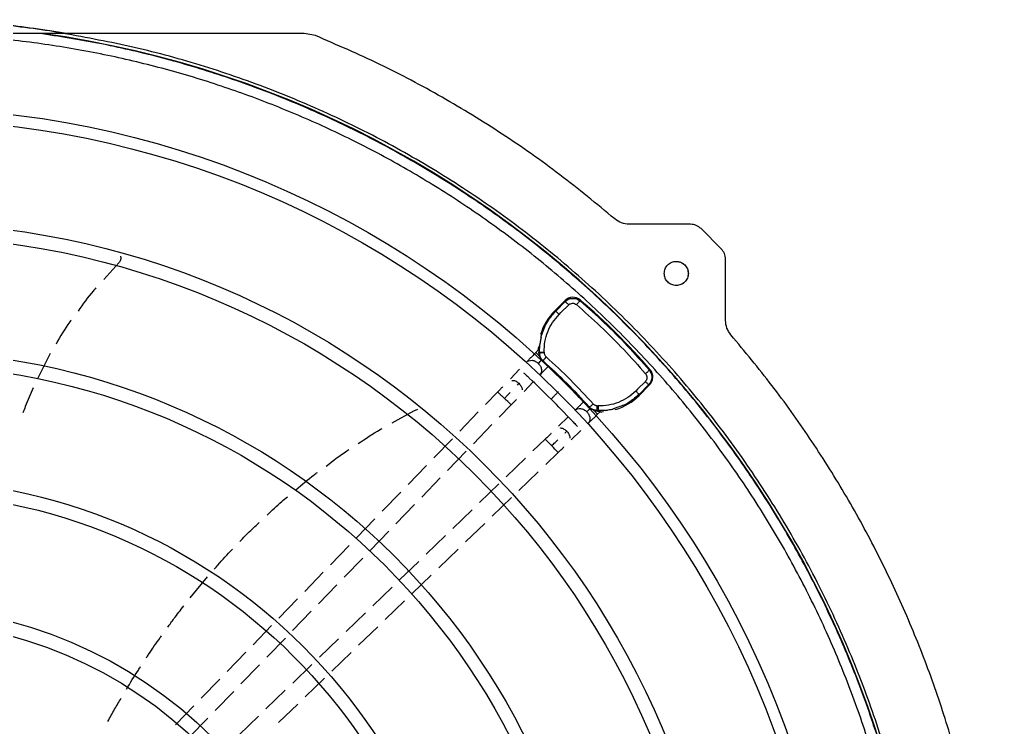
# Model space of a CAD drawing. Extents: x -12 to 259, y -8 to 165.
# Drawn here: x 77.16 to 87.52, y 77.21 to 84.73 of the extents above; entities that cross this region are included whole.
import ezdxf

# ---------------------------------------------------------------- set-up
doc = ezdxf.new("R2010")
doc.units = 0
doc.header["$MEASUREMENT"] = 0
doc.layers.get('0').update_dxf_attribs({"linetype": 'CONTINUOUS'})

msp = doc.modelspace()

# ---------------------------------------------------------------- linework, layer by layer
at = {"color": 7, "linetype": 'Continuous', "lineweight": 25}
for p, q in [((77.62027, 84.57845), (77.39343, 84.57845)), ((80.177, 84.57845), (77.62027, 84.57845)), ((80.29648, 84.5549), (80.177, 84.57845)), ((84.27332, 82.553), (83.6237, 82.553)), ((84.598, 82.29354), (84.38465, 82.50688)), ((78.21231, 82.14199), (78.05452, 81.96841)), ((84.64411, 81.53258), (84.64411, 82.1822)), ((82.83232, 81.63189), (82.94391, 81.74348)), ((82.94485, 81.73236), (82.84468, 81.63211)), ((82.94391, 81.74348), (82.94485, 81.73236)), ((83.10424, 81.7496), (83.1053, 81.73813)), ((82.84468, 81.63211), (82.83232, 81.63189)), ((82.88014, 81.59617), (82.90023, 81.61625)), ((82.90023, 81.61625), (82.98183, 81.69795)), ((82.66306, 81.22361), (82.63242, 81.19192)), ((82.66592, 81.19547), (82.67203, 81.19576)), ((82.66663, 81.18623), (82.66592, 81.19547)), ((82.67232, 81.18649), (82.66663, 81.18623)), ((82.66663, 81.18623), (82.67399, 81.15192)), ((82.67203, 81.19576), (82.67491, 81.27606)), ((82.67203, 81.19576), (82.67232, 81.18649)), ((82.67916, 81.15728), (82.67232, 81.18649)), ((82.72235, 81.19749), (82.72264, 81.18805)), ((77.48643, 81.18208), (77.35532, 80.92089)), ((82.69517, 81.11499), (82.70751, 81.10207)), ((82.70751, 81.10207), (82.71175, 81.10226)), ((82.46083, 81.01396), (82.36388, 80.91325)), ((83.84524, 81.00859), (83.8343, 81.00912)), ((82.50819, 80.77932), (82.60619, 80.88112)), ((83.79423, 80.88555), (83.71254, 80.80394)), ((82.22917, 80.77361), (82.10031, 80.64034)), ((83.71254, 80.80394), (83.69245, 80.78385)), ((83.83912, 80.84826), (83.72753, 80.73667)), ((83.82852, 80.84868), (83.72827, 80.74851)), ((83.83912, 80.84826), (83.82852, 80.84868)), ((83.72753, 80.73667), (83.72827, 80.74851)), ((81.11041, 80.44603), (81.33967, 80.57456)), ((81.33902, 80.57456), (81.38249, 80.59286)), ((81.33967, 80.57456), (81.33902, 80.57456)), ((81.33967, 80.57456), (81.38269, 80.59269)), ((82.24523, 80.50703), (82.37064, 80.63673)), ((83.19843, 80.61558), (83.19806, 80.61152)), ((83.21098, 80.59918), (83.19806, 80.61152)), ((83.24789, 80.57802), (83.28215, 80.57071)), ((83.28264, 80.57616), (83.24897, 80.58408)), ((83.28215, 80.57071), (83.28264, 80.57616)), ((83.29137, 80.57002), (83.28215, 80.57071)), ((83.29194, 80.57586), (83.28264, 80.57616)), ((83.28433, 80.62636), (83.29377, 80.62605)), ((83.28765, 80.53661), (83.31942, 80.56733)), ((83.29194, 80.57586), (83.29137, 80.57002)), ((83.37222, 80.57875), (83.29194, 80.57586)), ((82.02382, 80.56122), (81.82638, 80.35703)), ((82.97736, 80.50996), (82.87544, 80.41101)), ((81.97132, 80.22373), (82.16836, 80.42752)), ((83.00904, 80.26635), (83.11024, 80.36461)), ((81.74969, 80.27771), (81.55316, 80.07446)), ((82.73372, 80.27366), (82.60341, 80.14766)), ((81.69743, 79.94047), (81.89479, 80.14459)), ((82.52427, 80.07114), (82.32044, 79.87406)), ((82.73815, 80.00412), (82.87055, 80.13214)), ((81.47586, 79.99451), (81.27872, 79.79063)), ((81.42387, 79.65755), (81.62106, 79.86149)), ((82.45422, 79.72959), (82.65855, 79.92716)), ((82.24113, 79.79737), (82.03764, 79.60061)), ((81.20246, 79.71175), (81.00531, 79.50786)), ((82.17123, 79.45596), (82.37501, 79.653)), ((81.15024, 79.37455), (81.34729, 79.57835)), ((80.92814, 79.42804), (80.73123, 79.2244)), ((81.9581, 79.5237), (81.75438, 79.32672)), ((81.88773, 79.18184), (82.09176, 79.37912)), ((80.87619, 79.09112), (81.0738, 79.29549)), ((81.67517, 79.25014), (81.47138, 79.05309)), ((80.65528, 79.14584), (80.45705, 78.94083)), ((80.60311, 78.8087), (80.79965, 79.01196)), ((81.6051, 78.90857), (81.809, 79.10572)), ((81.39194, 78.97628), (81.18874, 78.7798)), ((78.96997, 78.59083), (79.15254, 78.8113)), ((80.38073, 78.8619), (80.1835, 78.65792)), ((81.32111, 78.63397), (81.52534, 78.83144)), ((80.32943, 78.52565), (80.52583, 78.72877)), ((81.10942, 78.70311), (80.90505, 78.50551)), ((80.10666, 78.57844), (79.90958, 78.37462)), ((81.03811, 78.36034), (81.24218, 78.55766)), ((80.05508, 78.24191), (80.25303, 78.44663)), ((80.82664, 78.42969), (80.62207, 78.23189)), ((79.83302, 78.29544), (79.63608, 78.09176)), ((80.75545, 78.08703), (80.95857, 78.28343)), ((79.78156, 77.95902), (79.97896, 78.16318)), ((80.54274, 78.15519), (80.33999, 77.95914)), ((79.55944, 78.0125), (79.36215, 77.80845)), ((80.47137, 77.81235), (80.67586, 78.01007)), ((79.50797, 77.67607), (79.70501, 77.87986)), ((80.25981, 77.88162), (80.05633, 77.68487)), ((79.2845, 77.72815), (79.08749, 77.52439)), ((80.18853, 77.53887), (80.39283, 77.73641)), ((79.23479, 77.39354), (79.43182, 77.59731)), ((79.97694, 77.6081), (79.77309, 77.411)), ((79.90544, 77.26515), (80.10938, 77.46234)), ((79.01018, 77.44443), (78.81278, 77.24027)), ((78.96051, 77.10987), (79.15744, 77.31355)), ((79.6935, 77.33404), (79.48971, 77.137))]:
    msp.add_line(p, q, dxfattribs=at)
at = {"color": 8, "linetype": 'Continuous', "lineweight": 25}
for p, q in [((83.07631, 81.75454), (83.1053, 81.73813)), ((83.8343, 81.00912), (83.8499, 80.98157)), ((82.4547, 80.86529), (82.43636, 80.84626)), ((83.47592, 80.60226), (83.45019, 80.59223))]:
    msp.add_line(p, q, dxfattribs=at)
for centre, radius in [((75.88138, 73.79166), 9.99706), ((75.88138, 73.79105), 9.87436), ((75.88138, 73.79166), 8.78089), ((75.88138, 73.79105), 8.63615), ((75.88138, 73.79105), 7.41998), ((75.88757, 73.79114), 7.27453), ((75.88138, 73.79105), 6.05846), ((75.88138, 73.79105), 5.9131), ((75.88138, 73.79105), 4.69694), ((75.88138, 73.79105), 4.55158)]:
    msp.add_circle(centre, radius)
at = {"color": 7, "linetype": 'Continuous', "lineweight": 25}
for centre, radius, start, end in [((75.8865, 73.79104), 10.89215, 277.952419, 82.047581), ((78.62867, 76.53302), 6.87338, 40.627992, 49.372027), ((78.62935, 76.53372), 6.11819, 42.504763, 47.493312), ((75.88722, 73.79071), 9.76824, 44.999741, 46.881712), ((75.89247, 73.79572), 9.76098, 43.117375, 45.000762)]:
    msp.add_arc(centre, radius, start, end, dxfattribs=at)
at = {"color": 8, "linetype": 'Continuous', "lineweight": 25}
for centre, radius, start, end in [((77.9394, 76.27337), 6.79828, 45.858, 46.344146), ((71.21968, 69.20996), 15.96606, 45.699879, 46.052529), ((73.33495, 71.08847), 13.14171, 43.911773, 44.341551), ((71.6969, 69.43069), 15.47163, 43.76337, 44.127308)]:
    msp.add_arc(centre, radius, start, end, dxfattribs=at)
at = {"color": 7, "linetype": 'Continuous', "lineweight": 25}
for centre, major_axis, ratio, start_param, end_param in [((83.02738, 81.65982), (-0.00447, 0.11816), 0.99886587, 5.53682267, 7.03021374), ((83.25068, 81.21458), (0.5912, 0.01098), 0.99873841, 2.33824924, 2.83211218), ((83.25068, 81.21458), (0.5912, 0.01098), 0.99873841, 3.0557476, 3.11410526), ((83.75546, 80.93174), (0.11816, -0.00449), 0.99887068, 5.53630704, 7.02969541), ((83.31023, 81.15504), (0.01095, 0.5912), 0.99873353, 3.4485214, 3.94487882), ((83.31023, 81.15504), (0.01095, 0.5912), 0.99873353, 3.16946015, 3.23077009)]:
    msp.add_ellipse(centre, major_axis=major_axis, ratio=ratio, start_param=start_param, end_param=end_param, dxfattribs=at)
for points, knots in [([(77.65797, 84.57845), (77.42247, 84.61267), (76.95148, 84.68112), (76.23837, 84.7253), (75.52443, 84.7253), (74.81132, 84.68112), (74.34033, 84.61267), (74.10483, 84.57845)], [0, 0, 0, 0, 0.20000006, 0.40000001, 0.59999999, 0.79999994, 1, 1, 1, 1]), ([(77.5892, 84.58526), (77.46865, 84.60516), (77.12661, 84.66162), (76.55689, 84.70938), (75.88363, 84.73226), (75.21036, 84.70968), (74.63937, 84.66201), (74.29606, 84.60547), (74.17425, 84.58541)], [0, 0, 0, 0, 0.10683841, 0.30314296, 0.49944752, 0.69575221, 0.89205686, 1, 1, 1, 1]), ([(68.05609, 66.37962), (68.19862, 66.23389), (68.48577, 65.9403), (68.95062, 65.52912), (69.4432, 65.13859), (69.96447, 64.7738), (70.5125, 64.43662), (71.08522, 64.13001), (71.68003, 63.85649), (72.29352, 63.61844), (72.92268, 63.41761), (73.5642, 63.25539), (74.21446, 63.13284), (74.86975, 63.05053), (75.52647, 63.00857), (76.18115, 63.00665), (76.82971, 63.04404), (77.46872, 63.11952), (78.09499, 63.23147), (78.70632, 63.37818), (79.30023, 63.55766), (79.87752, 63.76878), (80.44192, 64.01228), (80.99663, 64.29018), (81.54148, 64.60384), (82.07329, 64.95305), (82.58928, 65.33748), (83.08601, 65.75614), (83.56017, 66.20756), (84.00828, 66.68946), (84.42763, 67.19969), (84.81566, 67.73569), (85.17008, 68.29448), (85.48898, 68.87283), (85.77091, 69.46743), (86.01489, 70.07496), (86.22008, 70.69134), (86.38636, 71.31293), (86.51404, 71.93619), (86.60389, 72.55843), (86.65686, 73.1766), (86.67429, 73.79104), (86.65686, 74.40548), (86.60389, 75.02364), (86.51404, 75.64588), (86.38636, 76.26915), (86.22008, 76.89074), (86.01489, 77.50712), (85.77092, 78.11464), (85.48899, 78.70924), (85.17009, 79.2876), (84.81567, 79.84639), (84.42764, 80.38238), (84.0083, 80.89261), (83.56018, 81.37451), (83.08602, 81.82594), (82.58928, 82.2446), (82.0733, 82.62904), (81.5415, 82.97823), (80.99665, 83.2919), (80.44193, 83.56981), (79.87753, 83.81331), (79.30024, 84.02443), (78.70634, 84.2039), (78.09501, 84.35062), (77.46873, 84.46257), (76.82972, 84.53804), (76.18116, 84.57544), (75.52649, 84.57352), (74.86977, 84.53156), (74.21448, 84.44925), (73.56421, 84.3267), (72.9227, 84.16449), (72.29353, 83.96365), (71.68004, 83.72561), (71.08523, 83.45208), (70.5125, 83.14547), (69.96448, 82.8083), (69.44321, 82.44351), (68.95063, 82.05298), (68.48577, 81.6418), (68.19862, 81.3482), (68.05609, 81.20247)], [0, 0, 0, 0, 0.01189592, 0.02396584, 0.03619649, 0.04857359, 0.06108194, 0.07373471, 0.0864717, 0.09927432, 0.11212355, 0.12500004, 0.13787625, 0.15072533, 0.16352795, 0.17626509, 0.18891813, 0.20142621, 0.21380317, 0.22603385, 0.23810393, 0.25000004, 0.2618959, 0.27396585, 0.28619652, 0.29857361, 0.31108196, 0.32373474, 0.33647171, 0.34927432, 0.36212355, 0.37500004, 0.38787624, 0.40072531, 0.41352793, 0.42626506, 0.4389181, 0.45142619, 0.46380314, 0.47603381, 0.48810388, 0.50000001, 0.51189586, 0.52396581, 0.53619649, 0.54857357, 0.56108191, 0.57373469, 0.58647168, 0.59927428, 0.6121235, 0.62499999, 0.63787621, 0.65072529, 0.66352791, 0.67626502, 0.68891805, 0.70142614, 0.71380312, 0.72603376, 0.73810387, 0.74999998, 0.76189582, 0.77396578, 0.78619645, 0.79857355, 0.81108188, 0.82373468, 0.83647168, 0.84927427, 0.86212351, 0.87499998, 0.88787621, 0.90072531, 0.91352792, 0.92626504, 0.93891808, 0.95142617, 0.96380314, 0.97603381, 0.98810396, 1, 1, 1, 1]), ([(77.36508, 84.57845), (77.32332, 84.57845), (77.22739, 84.57845), (77.06077, 84.57845), (76.88785, 84.57845), (76.71403, 84.57845), (76.5449, 84.57845), (76.34917, 84.57845), (76.11907, 84.57845), (75.89029, 84.57845), (75.68589, 84.57845), (75.52224, 84.57845), (75.37761, 84.57845), (75.24349, 84.57845), (75.12181, 84.57845), (75.00988, 84.57845), (74.87, 84.57845), (74.71108, 84.57845), (74.5446, 84.57845), (74.4487, 84.57845), (74.40805, 84.57845)], [0, 0, 0, 0, 0.04324317, 0.09933434, 0.16898775, 0.21860555, 0.2752728, 0.34015491, 0.4166497, 0.50809633, 0.57162648, 0.62346281, 0.67367881, 0.71796208, 0.75916534, 0.79680324, 0.83124432, 0.90075693, 0.95793437, 1, 1, 1, 1]), ([(77.36507, 63.00365), (77.5795, 63.03682), (78.00836, 63.10315), (78.64264, 63.25116), (79.26747, 63.43405), (79.88011, 63.65468), (80.47852, 63.91131), (81.06052, 64.20328), (81.62404, 64.52949), (82.16707, 64.88878), (82.68766, 65.27987), (83.18396, 65.70136), (83.65419, 66.15175), (84.09668, 66.62942), (84.50984, 67.13268), (84.8922, 67.65972), (85.2424, 68.20865), (85.55917, 68.77753), (85.8414, 69.36432), (86.08807, 69.96691), (86.2983, 70.58317), (86.47133, 71.21089), (86.60656, 71.84782), (86.70351, 72.49169), (86.76181, 73.1402), (86.78127, 73.79104), (86.76181, 74.44188), (86.70351, 75.09039), (86.60657, 75.73426), (86.47134, 76.3712), (86.2983, 76.99891), (86.08807, 77.61517), (85.8414, 78.21776), (85.55918, 78.80455), (85.2424, 79.37343), (84.89221, 79.92237), (84.50985, 80.4494), (84.09669, 80.95266), (83.6542, 81.43033), (83.18397, 81.88072), (82.68767, 82.30221), (82.16708, 82.6933), (81.62405, 83.05259), (81.06053, 83.3788), (80.47853, 83.67078), (79.88012, 83.92741), (79.26748, 84.14804), (78.64265, 84.33093), (78.00837, 84.47893), (77.57951, 84.54527), (77.36508, 84.57844)], [0, 0, 0, 0, 0.02083334, 0.04166665, 0.06250003, 0.08333335, 0.10416665, 0.125, 0.1458333, 0.16666668, 0.18749997, 0.20833336, 0.22916668, 0.25000001, 0.27083332, 0.29166664, 0.31250001, 0.33333334, 0.35416664, 0.37499996, 0.39583334, 0.41666666, 0.43749998, 0.4583333, 0.47916665, 0.5, 0.5208333, 0.54166664, 0.5625, 0.58333332, 0.60416664, 0.62499998, 0.64583333, 0.66666665, 0.68749999, 0.70833331, 0.72916664, 0.74999997, 0.77083333, 0.79166666, 0.81249999, 0.83333331, 0.85416669, 0.875, 0.89583335, 0.91666666, 0.9375, 0.95833334, 0.97916668, 1, 1, 1, 1]), ([(77.39343, 84.57845), (77.39323, 84.57845), (77.39279, 84.57845), (77.39012, 84.57845), (77.38124, 84.57845), (77.37198, 84.57845), (77.36508, 84.57845)], [0, 0, 0, 0, 0.0693699, 0.15028831, 0.36656205, 1, 1, 1, 1]), ([(77.62028, 63.00364), (77.87314, 63.04969), (78.37886, 63.14178), (79.1227, 63.34728), (79.85103, 63.60089), (80.55945, 63.90624), (81.24464, 64.26049), (81.90314, 64.66224), (82.53169, 65.10938), (83.12714, 65.59974), (83.68656, 66.13084), (84.20714, 66.70006), (84.6863, 67.30456), (85.12165, 67.94133), (85.51103, 68.60721), (85.8525, 69.29888), (86.14437, 70.01291), (86.38517, 70.74573), (86.57372, 71.4937), (86.70907, 72.25311), (86.79055, 73.02016), (86.81775, 73.79105), (86.79055, 74.56195), (86.70907, 75.329), (86.57371, 76.08841), (86.38517, 76.83638), (86.14436, 77.5692), (85.8525, 78.28322), (85.51102, 78.97489), (85.12164, 79.64077), (84.68628, 80.27755), (84.20712, 80.88205), (83.68654, 81.45126), (83.12713, 81.98237), (82.53167, 82.47272), (81.90313, 82.91986), (81.24463, 83.32161), (80.55943, 83.67586), (79.85101, 83.9812), (79.12268, 84.23482), (78.37884, 84.44032), (77.87313, 84.5324), (77.62027, 84.57845)], [0, 0, 0, 0, 0.02500002, 0.05000002, 0.07500002, 0.10000003, 0.12499999, 0.15000004, 0.17499999, 0.20000003, 0.22500003, 0.25, 0.27500001, 0.30000002, 0.325, 0.35000002, 0.375, 0.4, 0.42500002, 0.45000001, 0.47500003, 0.50000003, 0.52499999, 0.55000001, 0.57500001, 0.6, 0.62500003, 0.65, 0.67500002, 0.70000003, 0.72500002, 0.75000002, 0.77499999, 0.80000001, 0.825, 0.85000003, 0.87500003, 0.89999998, 0.92500001, 0.95, 0.975, 1, 1, 1, 1]), ([(83.46967, 82.61014), (83.27775, 82.76914), (82.89392, 83.08714), (82.28093, 83.51623), (81.64342, 83.90694), (80.98285, 84.25838), (80.52527, 84.45606), (80.29649, 84.5549)], [0, 0, 0, 0, 0.20000021, 0.40000034, 0.60000016, 0.8000001, 1, 1, 1, 1]), ([(83.6237, 82.553), (83.59547, 82.55561), (83.53899, 82.56083), (83.49277, 82.5937), (83.46967, 82.61014)], [0, 0, 0, 0, 0.50000434, 1, 1, 1, 1]), ([(84.38465, 82.50688), (84.36836, 82.52003), (84.33578, 82.54634), (84.29414, 82.55078), (84.27332, 82.553)], [0, 0, 0, 0, 0.49998968, 1, 1, 1, 1]), ([(84.64411, 82.1822), (84.64189, 82.20302), (84.63745, 82.24466), (84.61115, 82.27725), (84.598, 82.29354)], [0, 0, 0, 0, 0.49999648, 1, 1, 1, 1]), ([(78.23105, 82.21421), (78.23145, 82.2134), (78.23548, 82.2052), (78.23621, 82.18703), (78.22961, 82.16198), (78.21829, 82.14891), (78.21231, 82.14199)], [0, 0, 0, 0, 0.03441779, 0.34674817, 0.65470446, 1, 1, 1, 1]), ([(83.99434, 82.03134), (83.99626, 82.04811), (84.00012, 82.08165), (84.02974, 82.1243), (84.0721, 82.1528), (84.12246, 82.1628), (84.17283, 82.1528), (84.21518, 82.1243), (84.24481, 82.08165), (84.24866, 82.04811), (84.25059, 82.03134)], [0, 0, 0, 0, 0.12499963, 0.24999784, 0.37500175, 0.50000081, 0.62499987, 0.7499989, 0.87500037, 1, 1, 1, 1]), ([(84.12168, 82.15947), (84.13847, 82.15754), (84.17205, 82.15369), (84.2144, 82.12406), (84.24403, 82.08171), (84.24788, 82.04813), (84.24981, 82.03134)], [0, 0, 0, 0, 0.24999852, 0.49999698, 0.75000033, 1, 1, 1, 1]), ([(84.25059, 82.03134), (84.24866, 82.01458), (84.24481, 81.98104), (84.21518, 81.93839), (84.17283, 81.90989), (84.12246, 81.89988), (84.0721, 81.90989), (84.02974, 81.93839), (84.00012, 81.98104), (83.99626, 82.01458), (83.99434, 82.03134)], [0, 0, 0, 0, 0.12500028, 0.25000167, 0.37500021, 0.49999919, 0.62499817, 0.75000159, 0.87499972, 1, 1, 1, 1]), ([(84.24981, 82.03134), (84.24788, 82.01456), (84.24403, 81.98098), (84.2144, 81.93863), (84.17205, 81.909), (84.13847, 81.90515), (84.12168, 81.90322)], [0, 0, 0, 0, 0.25000096, 0.50000415, 0.75000163, 1, 1, 1, 1]), ([(77.97135, 81.87693), (77.96133, 81.86604), (77.89159, 81.79031), (77.83229, 81.70537), (77.78152, 81.63263)], [0, 0, 0, 0, 0.14368106, 1, 1, 1, 1]), ([(82.94485, 81.73236), (82.95637, 81.74166), (82.97948, 81.7603), (83.02271, 81.76855), (83.05704, 81.76647), (83.0726, 81.75683), (83.07631, 81.75454)], [0, 0, 0, 0, 0.30725829, 0.61602, 0.90850224, 1, 1, 1, 1]), ([(82.94485, 81.73236), (82.94566, 81.73185), (82.9473, 81.73082), (82.95578, 81.72313), (82.96755, 81.71198), (82.97707, 81.70262), (82.98183, 81.69795)], [0, 0, 0, 0, 0.24999965, 0.50000029, 0.74998791, 1, 1, 1, 1]), ([(82.98183, 81.69795), (82.98252, 81.69862), (82.9852, 81.70122), (82.99114, 81.70582), (83.00342, 81.71259), (83.02195, 81.71683), (83.04475, 81.71346), (83.05707, 81.70496), (83.06324, 81.7007)], [0, 0, 0, 0, 0.0321865, 0.12541868, 0.25077472, 0.49987449, 0.74927129, 1, 1, 1, 1]), ([(83.1053, 81.73813), (83.10399, 81.73798), (83.10127, 81.73767), (83.09103, 81.72948), (83.07766, 81.71666), (83.06794, 81.70589), (83.06324, 81.7007)], [0, 0, 0, 0, 0.24106701, 0.49981164, 0.75866265, 1, 1, 1, 1]), ([(83.1053, 81.73813), (83.1906, 81.66201), (83.36135, 81.50964), (83.60589, 81.2651), (83.75821, 81.0944), (83.8343, 81.00912)], [0, 0, 0, 0, 0.33313437, 0.66686563, 1, 1, 1, 1]), ([(82.68839, 81.35403), (82.70439, 81.40456), (82.73716, 81.50803), (82.80828, 81.59011), (82.84468, 81.63211)], [0, 0, 0, 0, 0.4882915, 1, 1, 1, 1]), ([(82.84468, 81.63211), (82.84531, 81.63142), (82.84659, 81.63003), (82.8546, 81.62187), (82.86601, 81.61035), (82.87543, 81.60089), (82.88014, 81.59617)], [0, 0, 0, 0, 0.25000338, 0.50000912, 0.75000131, 1, 1, 1, 1]), ([(83.06324, 81.7007), (83.14893, 81.62433), (83.3209, 81.47106), (83.56706, 81.22489), (83.72047, 81.05279), (83.79699, 80.96695)], [0, 0, 0, 0, 0.3323167, 0.66694633, 1, 1, 1, 1]), ([(77.70788, 81.5353), (77.70354, 81.52961), (77.64296, 81.45009), (77.59359, 81.36247), (77.54774, 81.28112)], [0, 0, 0, 0, 0.07155229, 1, 1, 1, 1]), ([(82.72235, 81.19749), (82.72332, 81.2343), (82.72528, 81.30793), (82.75685, 81.4144), (82.8067, 81.51363), (82.85566, 81.56865), (82.88014, 81.59617)], [0, 0, 0, 0, 0.24999684, 0.49999602, 0.74999698, 1, 1, 1, 1]), ([(84.70126, 81.37855), (84.68482, 81.40166), (84.65195, 81.44787), (84.64673, 81.50435), (84.64411, 81.53258)], [0, 0, 0, 0, 0.49999752, 1, 1, 1, 1]), ([(82.68839, 81.35403), (82.68744, 81.34861), (82.68546, 81.33733), (82.68352, 81.32396), (82.68116, 81.30978), (82.6782, 81.29497), (82.676, 81.28232), (82.67491, 81.27606)], [0, 0, 0, 0, 0.22403852, 0.46649465, 0.48175031, 0.74327652, 1, 1, 1, 1]), ([(82.68839, 81.35403), (82.68943, 81.35903), (82.69153, 81.36903), (82.69307, 81.37733), (82.69286, 81.37858), (82.69278, 81.37909)], [0, 0, 0, 0, 0.37192936, 0.74511258, 1, 1, 1, 1]), ([(84.70126, 66.20354), (84.84802, 66.38015), (85.14156, 66.73337), (85.54112, 67.29505), (85.90907, 67.87758), (86.24127, 68.48135), (86.53734, 69.10359), (86.79602, 69.74229), (87.01647, 70.39517), (87.1979, 71.05996), (87.33967, 71.73431), (87.4413, 72.41587), (87.50242, 73.10225), (87.52281, 73.79105), (87.50242, 74.47984), (87.4413, 75.16622), (87.33967, 75.84778), (87.1979, 76.52213), (87.01647, 77.18692), (86.79602, 77.8398), (86.53734, 78.4785), (86.24127, 79.10074), (85.90907, 79.70451), (85.54112, 80.28704), (85.14156, 80.84872), (84.84802, 81.20194), (84.70126, 81.37855)], [0, 0, 0, 0, 0.04166672, 0.08333338, 0.12500007, 0.16666672, 0.20833335, 0.25000008, 0.29166671, 0.33333336, 0.37500001, 0.41666672, 0.45833338, 0.50000004, 0.54166669, 0.58333335, 0.62499999, 0.66666668, 0.70833333, 0.74999999, 0.79166669, 0.83333335, 0.87499997, 0.91666669, 0.95833332, 1, 1, 1, 1]), ([(82.63242, 81.19192), (82.62275, 81.18191), (82.6034, 81.16189), (82.57609, 81.13362), (82.55151, 81.10815), (82.53909, 81.09525), (82.53288, 81.0888)], [0, 0, 0, 0, 0.25005524, 0.49995604, 0.74987649, 1, 1, 1, 1]), ([(82.66243, 81.22264), (82.6625, 81.22281), (82.66284, 81.22359), (82.66341, 81.22173), (82.66441, 81.21498), (82.6653, 81.20352), (82.66592, 81.19547)], [0, 0, 0, 0, 0.05863577, 0.27004327, 0.48702224, 1, 1, 1, 1]), ([(82.67051, 81.25066), (82.6708, 81.25098), (82.67137, 81.25161), (82.67261, 81.25925), (82.67381, 81.26807), (82.67466, 81.27428), (82.67491, 81.27606)], [0, 0, 0, 0, 0.28746739, 0.57417582, 0.87829847, 1, 1, 1, 1]), ([(82.67203, 81.19576), (82.67305, 81.19581), (82.6751, 81.19589), (82.68655, 81.19628), (82.7026, 81.19683), (82.71576, 81.19727), (82.72235, 81.19749)], [0, 0, 0, 0, 0.25000896, 0.50000231, 0.75000529, 1, 1, 1, 1]), ([(82.72264, 81.18805), (82.71606, 81.18784), (82.70289, 81.18743), (82.68684, 81.18693), (82.6754, 81.18657), (82.67335, 81.18652), (82.67232, 81.18649)], [0, 0, 0, 0, 0.25001571, 0.5000102, 0.75000993, 1, 1, 1, 1]), ([(82.72264, 81.18805), (82.72301, 81.18404), (82.72374, 81.17595), (82.72803, 81.16447), (82.73413, 81.15384), (82.73987, 81.14812), (82.74272, 81.14527)], [0, 0, 0, 0, 0.24780597, 0.49941748, 0.75118697, 1, 1, 1, 1]), ([(82.69517, 81.11499), (82.68723, 81.10677), (82.67304, 81.09209), (82.66344, 81.08212), (82.65921, 81.07773)], [0, 0, 0, 0, 0.55980593, 1, 1, 1, 1]), ([(82.69517, 81.11499), (82.69099, 81.12051), (82.6821, 81.13228), (82.6768, 81.14511), (82.67399, 81.15192)], [0, 0, 0, 0, 0.46912927, 1, 1, 1, 1]), ([(82.7642, 81.04605), (82.76437, 81.04614), (82.76478, 81.04638), (82.76084, 81.05096), (82.75295, 81.05922), (82.74064, 81.0713), (82.72522, 81.08591), (82.7134, 81.0967), (82.70751, 81.10207)], [0, 0, 0, 0, 0.10964548, 0.27183382, 0.44948131, 0.63690298, 0.81912573, 1, 1, 1, 1]), ([(82.74272, 81.14527), (82.73838, 81.14018), (82.72941, 81.12965), (82.71889, 81.11589), (82.71217, 81.10571), (82.71189, 81.10339), (82.71175, 81.10226)], [0, 0, 0, 0, 0.2418848, 0.50002785, 0.7581622, 1, 1, 1, 1]), ([(82.71175, 81.10226), (82.79651, 81.02478), (82.96603, 80.8698), (83.12096, 80.70032), (83.19843, 80.61558)], [0, 0, 0, 0, 0.49999876, 1, 1, 1, 1]), ([(83.24156, 80.64643), (83.1622, 80.73333), (83.00347, 80.90713), (82.82964, 81.06589), (82.74272, 81.14527)], [0, 0, 0, 0, 0.50000115, 1, 1, 1, 1]), ([(82.50301, 80.97748), (82.5073, 80.97391), (82.51734, 80.96555), (82.52903, 80.95531), (82.53572, 80.94946)], [0, 0, 0, 0, 0.42747862, 1, 1, 1, 1]), ([(82.6747, 80.95228), (82.68045, 80.95825), (82.69193, 80.97017), (82.71441, 80.99348), (82.73941, 81.01937), (82.75734, 81.03791), (82.7663, 81.04718)], [0, 0, 0, 0, 0.25000741, 0.49984459, 0.74986004, 1, 1, 1, 1]), ([(83.8343, 81.00912), (83.83417, 81.0078), (83.83388, 81.00505), (83.82573, 80.99476), (83.81293, 80.98137), (83.80218, 80.97164), (83.79699, 80.96695)], [0, 0, 0, 0, 0.24124599, 0.50005538, 0.75883315, 1, 1, 1, 1]), ([(83.8499, 80.98157), (83.8525, 80.9774), (83.86249, 80.96139), (83.86475, 80.92661), (83.85646, 80.88336), (83.83784, 80.86024), (83.82852, 80.84868)], [0, 0, 0, 0, 0.10190332, 0.39101349, 0.69543036, 1, 1, 1, 1]), ([(82.53572, 80.94946), (82.54153, 80.94365), (82.55174, 80.93344), (82.56022, 80.92473), (82.56387, 80.92098)], [0, 0, 0, 0, 0.56902682, 1, 1, 1, 1]), ([(83.79699, 80.96695), (83.80125, 80.96078), (83.80975, 80.94847), (83.81311, 80.92565), (83.80824, 80.90446), (83.80009, 80.8916), (83.7949, 80.88624), (83.79423, 80.88555)], [0, 0, 0, 0, 0.25090561, 0.50051494, 0.74978168, 0.96749962, 1, 1, 1, 1]), ([(83.82852, 80.84868), (83.82802, 80.84949), (83.82703, 80.85109), (83.81938, 80.85954), (83.80825, 80.87128), (83.7989, 80.88079), (83.79423, 80.88555)], [0, 0, 0, 0, 0.25000163, 0.49999258, 0.74999928, 1, 1, 1, 1]), ([(77.30454, 80.81768), (77.27591, 80.75249), (77.2373, 80.6646), (77.20509, 80.57405), (77.19678, 80.55067)], [0, 0, 0, 0, 0.74172959, 1, 1, 1, 1]), ([(82.28289, 80.82921), (82.27465, 80.82067), (82.25751, 80.80292), (82.23883, 80.7836), (82.22913, 80.77356)], [0, 0, 0, 0, 0.48080331, 1, 1, 1, 1]), ([(82.79443, 80.69786), (82.79473, 80.69815), (82.7954, 80.6988), (82.80081, 80.70417), (82.80932, 80.71265), (82.82004, 80.72335), (82.83275, 80.73606), (82.84558, 80.74889), (82.85658, 80.7599), (82.86557, 80.76893), (82.87139, 80.77479), (82.87208, 80.7755), (82.87238, 80.77581)], [0, 0, 0, 0, 0.0873823, 0.19724861, 0.28764549, 0.38775014, 0.49369129, 0.59997945, 0.70101879, 0.79270034, 0.90857115, 1, 1, 1, 1]), ([(83.69245, 80.78385), (83.66494, 80.75937), (83.60992, 80.71041), (83.51068, 80.66056), (83.40421, 80.62898), (83.33058, 80.62703), (83.29377, 80.62605)], [0, 0, 0, 0, 0.24999922, 0.49999974, 0.75000086, 1, 1, 1, 1]), ([(83.72827, 80.74852), (83.72759, 80.74914), (83.72624, 80.75038), (83.71811, 80.75836), (83.70662, 80.76973), (83.69718, 80.77914), (83.69245, 80.78385)], [0, 0, 0, 0, 0.2499946, 0.49999962, 0.74999359, 1, 1, 1, 1]), ([(82.36167, 80.76885), (82.3504, 80.75719), (82.33026, 80.73634), (82.30932, 80.71468), (82.3001, 80.70515)], [0, 0, 0, 0, 0.55959197, 1, 1, 1, 1]), ([(82.37064, 80.63673), (82.38023, 80.64665), (82.39941, 80.66649), (82.4188, 80.68654), (82.42705, 80.69511), (82.42731, 80.69538)], [0, 0, 0, 0, 0.49208074, 0.98383176, 1, 1, 1, 1]), ([(83.14294, 80.67051), (83.13365, 80.66153), (83.11507, 80.64356), (83.08914, 80.61845), (83.0658, 80.59584), (83.05387, 80.58426), (83.0479, 80.57847)], [0, 0, 0, 0, 0.25001606, 0.49999713, 0.74988294, 1, 1, 1, 1]), ([(83.19806, 80.61152), (83.19268, 80.61742), (83.18189, 80.62924), (83.16738, 80.64455), (83.15522, 80.65694), (83.1466, 80.6652), (83.14193, 80.66919), (83.14188, 80.66857), (83.14186, 80.66837)], [0, 0, 0, 0, 0.18048814, 0.36229629, 0.54394035, 0.72654874, 0.90742676, 1, 1, 1, 1]), ([(83.72827, 80.74851), (83.68645, 80.71181), (83.61172, 80.64622), (83.51743, 80.6157), (83.47592, 80.60226)], [0, 0, 0, 0, 0.5597021, 1, 1, 1, 1]), ([(83.17379, 80.56315), (83.17953, 80.56873), (83.18983, 80.57871), (83.2045, 80.59291), (83.21098, 80.59918)], [0, 0, 0, 0, 0.55832543, 1, 1, 1, 1]), ([(83.19843, 80.61558), (83.19957, 80.61571), (83.20192, 80.61596), (83.21214, 80.62264), (83.22593, 80.63313), (83.23647, 80.64209), (83.24156, 80.64643)], [0, 0, 0, 0, 0.24184514, 0.49996929, 0.75810627, 1, 1, 1, 1]), ([(83.24789, 80.57802), (83.24109, 80.58083), (83.22827, 80.58612), (83.2165, 80.59501), (83.21098, 80.59918)], [0, 0, 0, 0, 0.5308792, 1, 1, 1, 1]), ([(83.28433, 80.62636), (83.28032, 80.62672), (83.27224, 80.62746), (83.26076, 80.63175), (83.25013, 80.63784), (83.24441, 80.64358), (83.24156, 80.64643)], [0, 0, 0, 0, 0.24785559, 0.49940941, 0.75122897, 1, 1, 1, 1]), ([(83.28264, 80.57616), (83.28269, 80.57717), (83.28278, 80.5792), (83.28317, 80.5906), (83.2837, 80.60662), (83.28412, 80.61978), (83.28433, 80.62636)], [0, 0, 0, 0, 0.25000255, 0.5000074, 0.75000109, 1, 1, 1, 1]), ([(83.29137, 80.57002), (83.29941, 80.56941), (83.31084, 80.56855), (83.31753, 80.5676), (83.31937, 80.56706), (83.3186, 80.56674), (83.31844, 80.56668)], [0, 0, 0, 0, 0.51517222, 0.73295811, 0.94546261, 1, 1, 1, 1]), ([(83.29377, 80.62605), (83.29355, 80.61947), (83.2931, 80.60631), (83.29253, 80.59029), (83.2921, 80.57889), (83.29199, 80.57687), (83.29194, 80.57586)], [0, 0, 0, 0, 0.2499994, 0.49999457, 0.75000368, 1, 1, 1, 1]), ([(83.37222, 80.57875), (83.36706, 80.57805), (83.35754, 80.57678), (83.34809, 80.57538), (83.34719, 80.57476), (83.34673, 80.57444)], [0, 0, 0, 0, 0.36680656, 0.67606118, 1, 1, 1, 1]), ([(83.37222, 80.57875), (83.37849, 80.57983), (83.39115, 80.58202), (83.40597, 80.58497), (83.41426, 80.58635), (83.4178, 80.58693), (83.4244, 80.588), (83.43628, 80.58974), (83.44479, 80.59126), (83.45019, 80.59223)], [0, 0, 0, 0, 0.25661188, 0.51806189, 0.53325279, 0.55987615, 0.64748299, 0.77623073, 1, 1, 1, 1]), ([(83.47515, 80.59671), (83.47437, 80.59677), (83.47281, 80.59689), (83.46372, 80.59508), (83.45473, 80.59318), (83.45019, 80.59223)], [0, 0, 0, 0, 0.33193991, 0.66326956, 1, 1, 1, 1]), ([(83.01755, 80.4673), (83.02132, 80.46363), (83.03005, 80.45514), (83.04026, 80.44492), (83.04606, 80.43912)], [0, 0, 0, 0, 0.43220236, 1, 1, 1, 1]), ([(83.18504, 80.43725), (83.19144, 80.44346), (83.20424, 80.45587), (83.22958, 80.48042), (83.25773, 80.50768), (83.2777, 80.52699), (83.28769, 80.53665)], [0, 0, 0, 0, 0.25000575, 0.49989036, 0.74982457, 1, 1, 1, 1]), ([(80.75112, 80.22563), (80.82782, 80.27785), (80.91132, 80.3347), (80.99898, 80.38357), (81.00612, 80.38755)], [0, 0, 0, 0, 0.91860531, 1, 1, 1, 1]), ([(83.04606, 80.43912), (83.05191, 80.43243), (83.06214, 80.42075), (83.07048, 80.41072), (83.07405, 80.40644)], [0, 0, 0, 0, 0.57249425, 1, 1, 1, 1]), ([(82.79576, 80.3337), (82.79431, 80.33229), (82.78468, 80.32296), (82.76346, 80.30242), (82.74363, 80.28325), (82.73372, 80.27366)], [0, 0, 0, 0, 0.08145612, 0.54049927, 1, 1, 1, 1]), ([(82.80235, 80.2029), (82.81449, 80.21463), (82.83616, 80.23559), (82.8569, 80.25566), (82.86602, 80.26449)], [0, 0, 0, 0, 0.56005914, 1, 1, 1, 1]), ([(80.41099, 79.9881), (80.4825, 80.0433), (80.56149, 80.10428), (80.64517, 80.15766), (80.6531, 80.16272)], [0, 0, 0, 0, 0.9052251, 1, 1, 1, 1]), ([(82.87055, 80.13214), (82.88048, 80.14174), (82.90032, 80.16093), (82.92077, 80.18072), (82.92968, 80.18936), (82.93035, 80.19001)], [0, 0, 0, 0, 0.48066635, 0.96100236, 1, 1, 1, 1]), ([(80.09015, 79.73523), (80.1536, 79.79044), (80.22767, 79.85488), (80.30688, 79.91218), (80.31824, 79.9204)], [0, 0, 0, 0, 0.85662034, 1, 1, 1, 1]), ([(79.78481, 79.46649), (79.83587, 79.51618), (79.9057, 79.58414), (79.98108, 79.6454), (80.00134, 79.66187)], [0, 0, 0, 0, 0.73116059, 1, 1, 1, 1]), ([(79.49693, 79.18695), (79.53442, 79.22672), (79.60062, 79.29695), (79.6718, 79.36183), (79.70268, 79.38997)], [0, 0, 0, 0, 0.56623899, 1, 1, 1, 1]), ([(79.22546, 78.89383), (79.27487, 78.95092), (79.33763, 79.02343), (79.40456, 79.09184), (79.41879, 79.10639)], [0, 0, 0, 0, 0.78724041, 1, 1, 1, 1]), ([(78.73129, 78.27668), (78.75334, 78.30743), (78.80855, 78.38441), (78.86711, 78.45886), (78.90228, 78.50358)], [0, 0, 0, 0, 0.39944591, 1, 1, 1, 1]), ([(78.50549, 77.95279), (78.51345, 77.96498), (78.56065, 78.03716), (78.61406, 78.11541), (78.66117, 78.18014), (78.66587, 78.1866)], [0, 0, 0, 0, 0.15458064, 0.9155957, 1, 1, 1, 1]), ([(78.29423, 77.62027), (78.33547, 77.68803), (78.38436, 77.76837), (78.43665, 77.84783), (78.44484, 77.86027)], [0, 0, 0, 0, 0.84343876, 1, 1, 1, 1]), ([(78.09707, 77.27893), (78.12064, 77.32185), (78.16574, 77.40395), (78.21513, 77.48685), (78.2387, 77.52642)], [0, 0, 0, 0, 0.52277898, 1, 1, 1, 1])]:
    msp.add_open_spline(points, degree=3, knots=knots, dxfattribs=at)
at = {"color": 8, "linetype": 'Continuous', "lineweight": 25}
for points, knots in [([(82.53292, 81.08878), (82.53296, 81.08884), (82.5383, 81.09793), (82.55939, 81.10718), (82.59232, 81.11175), (82.62899, 81.10197), (82.64913, 81.08581), (82.65921, 81.07773)], [0, 0, 0, 0, 0.00169376, 0.25126883, 0.50084049, 0.75041668, 1, 1, 1, 1]), ([(82.71175, 81.10226), (82.70601, 81.10817), (82.69467, 81.11983), (82.6825, 81.13854), (82.68012, 81.1519), (82.67916, 81.15728)], [0, 0, 0, 0, 0.37986093, 0.75032961, 1, 1, 1, 1]), ([(82.65921, 81.07773), (82.66765, 81.0679), (82.68453, 81.04825), (82.6951, 81.01242), (82.69316, 80.97776), (82.68081, 80.96078), (82.67465, 80.95231)], [0, 0, 0, 0, 0.25043044, 0.50084899, 0.75127545, 1, 1, 1, 1]), ([(82.3798, 80.89596), (82.38265, 80.89638), (82.39651, 80.89845), (82.42461, 80.88897), (82.44467, 80.87319), (82.4547, 80.86529)], [0, 0, 0, 0, 0.11476511, 0.55738726, 1, 1, 1, 1]), ([(82.22915, 80.77354), (82.22914, 80.77355), (82.22739, 80.77528), (82.23371, 80.76921), (82.24849, 80.755), (82.27236, 80.73196), (82.29086, 80.71408), (82.3001, 80.70515)], [0, 0, 0, 0, 0.00099531, 0.25074074, 0.50049931, 0.75024908, 1, 1, 1, 1]), ([(82.4547, 80.86529), (82.46287, 80.85555), (82.4792, 80.83606), (82.48953, 80.80999), (82.48832, 80.79765), (82.4882, 80.7964)], [0, 0, 0, 0, 0.4732944, 0.9465786, 1, 1, 1, 1]), ([(83.04795, 80.57844), (83.04798, 80.5785), (83.05352, 80.58744), (83.07507, 80.59592), (83.10807, 80.5994), (83.1444, 80.58839), (83.16399, 80.57156), (83.17379, 80.56315)], [0, 0, 0, 0, 0.00163359, 0.25122662, 0.50082067, 0.75040929, 1, 1, 1, 1]), ([(83.17379, 80.56315), (83.18189, 80.55305), (83.1981, 80.53284), (83.20746, 80.49667), (83.20435, 80.46209), (83.19144, 80.44553), (83.185, 80.43727)], [0, 0, 0, 0, 0.2504065, 0.50081816, 0.7512313, 1, 1, 1, 1]), ([(83.24897, 80.58408), (83.24506, 80.58481), (83.23323, 80.58704), (83.21596, 80.59862), (83.20433, 80.60988), (83.19843, 80.61558)], [0, 0, 0, 0, 0.19596077, 0.59231253, 1, 1, 1, 1]), ([(83.28744, 80.53691), (83.28752, 80.53683), (83.28804, 80.53632), (83.28576, 80.5387), (83.28054, 80.54415), (83.27204, 80.55298), (83.26117, 80.56426), (83.25232, 80.57343), (83.24789, 80.57802)], [0, 0, 0, 0, 0.03508789, 0.22807331, 0.42105436, 0.61404154, 0.8070165, 1, 1, 1, 1]), ([(82.89363, 80.39132), (82.89478, 80.39142), (82.90703, 80.39259), (82.933, 80.38224), (82.9525, 80.36591), (82.96225, 80.35775)], [0, 0, 0, 0, 0.0491261, 0.52454951, 1, 1, 1, 1]), ([(82.94241, 80.3385), (82.94295, 80.33902), (82.9507, 80.34653), (82.95668, 80.35234), (82.96225, 80.35775)], [0, 0, 0, 0, 0.07003966, 1, 1, 1, 1]), ([(82.96225, 80.35775), (82.97013, 80.34772), (82.98589, 80.32766), (82.99534, 80.29989), (82.99334, 80.28632), (82.99296, 80.28375)], [0, 0, 0, 0, 0.44776489, 0.89554432, 1, 1, 1, 1])]:
    msp.add_open_spline(points, degree=3, knots=knots, dxfattribs=at)

doc.saveas('drawing.dxf')
